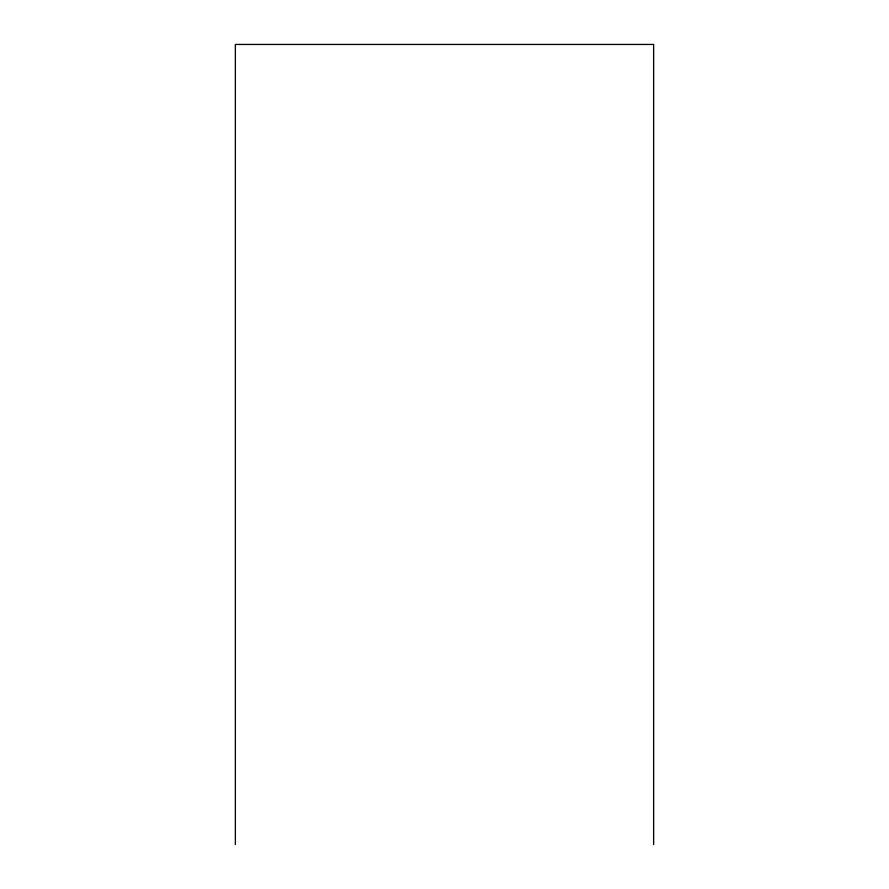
<?xml version="1.0" encoding="UTF-8"?>
<svg xmlns="http://www.w3.org/2000/svg" width="889" height="889" viewBox="0 0 889 889"><rect width="100%" height="100%" fill="white"/><g stroke="black" fill="none" stroke-linecap="round" stroke-linejoin="round"><path stroke-width="1.33" d="M653.637 844.55L653.637 44.45L235.363 44.45L235.363 844.55"/></g></svg>
